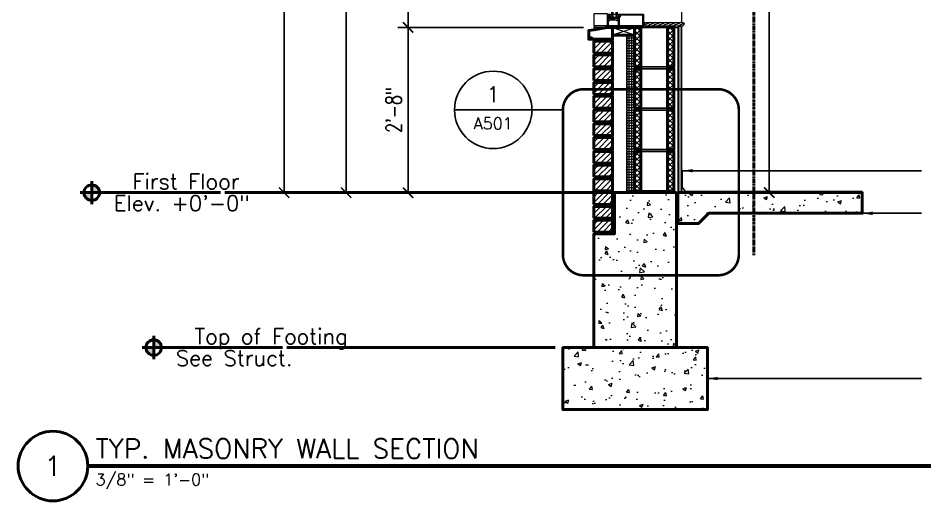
# Model space of a CAD drawing. Header units: inches. Extents: x 3850 to 5846, y -3 to 909.
# Drawn here: x 3849.6 to 4025.3, y -2.7 to 90.8 of the extents above; entities that cross this region are included whole.
import ezdxf
from ezdxf.enums import TextEntityAlignment as Align

# ---------------------------------------------------------------- set-up
doc = ezdxf.new("R2010")
doc.units = ezdxf.units.IN
doc.header["$LTSCALE"] = 0.5
doc.header["$MEASUREMENT"] = 0
for name, pattern in [('CENTER2', [1.125, 0.75, -0.125, 0.125, -0.125]), ('HIDDEN', [0.375, 0.25, -0.125]), ('HIDDEN2', [0.1875, 0.125, -0.0625])]:
    doc.linetypes.add(name, pattern=pattern)
doc.layers.get('0').update_dxf_attribs({"lineweight": 18})
doc.layers.get('Defpoints').update_dxf_attribs({"color": 140, "lineweight": 18})
for name, color, linetype, lineweight in [('A-Anno-Dims', 211, 'Continuous', 18), ('A-Anno-Note', 231, 'Continuous', 25), ('A-Detl-Fine', 90, 'Continuous', 18), ('A-Detl-Iden', 151, 'Continuous', 25), ('A-Detl-Medm', 31, 'Continuous', 25), ('A-Detl-Patt', 190, 'Continuous', 18), ('A-Detl-Thin', 150, 'Continuous', 18), ('A-Detl-Wide', 213, 'Continuous', 50), ('G-Anno-Ttlb', 213, 'Continuous', 50)]:
    doc.layers.add(name, color=color, linetype=linetype, lineweight=lineweight)
doc.styles.add('Arch-Dim', font='romans.shx', dxfattribs={"width": 0.75})
doc.styles.add('RomanS', font='romans.shx')
doc.dimstyles.new('Aec-Arch-I-96', dxfattribs={"dimscale": 96, "dimtxt": 0.09375, "dimasz": 0.0625, "dimexe": 0.0625, "dimexo": 0.0625, "dimgap": 0.03125, "dimtad": 1, "dimdec": 4, "dimzin": 3, "dimdsep": 46, "dimlunit": 4, "dimtxsty": 'Arch-Dim', "dimblk": 'ARCHTICK', "dimcen": 0.09375, "dimazin": 2, "dimtfac": 0.75, "dimtdec": 4, "dimtix": 1, "dimtmove": 2, "dimatfit": 2, "dimfxl": 1, "dimtolj": 1, "dimtzin": 0, "dimarcsym": 0})
pattern_1 = [(45, (0, 0.375), (-0.5303300858899106, 0.5303300858899107), []), (135, (0, 0.375), (-0.5303300858899107, -0.5303300858899106), [])]
pattern_2 = [(50, (0, 0), (7.172601826007535, -0.6275213498259511), [0.75, -8.25]), (355, (0, 0), (-1.38751333613, 7.521921337000118), [0.6, -6.6]), (100.4514, (0.5977168, -0.0522934), (5.785093817140216, 6.894395420609536), [0.6374019000000001, -7.01142112]), (46.18420000000001, (0, 2), (10.67241048625644, -1.655190143290181), [1.125, -12.375]), (96.6356, (0.88936745, 1.86206693), (9.346627055487033, 9.741178709004418), [0.95610288, -10.51713]), (351.1842, (0, 2), (9.346619451336272, 9.741186009253246), [0.9, -9.9]), (21, (1, 1.5), (5.969070521184617, -4.026188906653388), [0.75, -8.25]), (326.0000000000001, (1, 1.5), (2.433153319215817, 7.25150045046853), [0.6, -6.6]), (71.4514, (1.49742233, 1.16448394), (8.4022262858149, 3.225304967099524), [0.6374019000000001, -7.01142112]), (37.50000000000001, (0, 0), (0.1215985531729067, 3.328938538313115), [0, -6.52, 0, -6.7, 0, -6.625]), (7.499999999999999, (0, 0), (2.630695374421486, 3.944117118823602), [0, -3.82, 0, -6.37, 0, -2.525]), (327.5, (-2.23, 0), (5.338224361724091, -0.225548717343798), [0, -2.5, 0, -7.8, 0, -10.35]), (317.5, (-3.23, 0), (5.831861693423862, 1.001049823323176), [0, -3.25, 0, -5.18, 0, -7.35])]

# ---------------------------------------------------------------- blocks, each defined once
blk = doc.blocks.new('*U4')
at = {"layer": 'A-Detl-Patt'}
h = blk.add_hatch(dxfattribs=at)
h.set_pattern_fill('ANSI31', color=256, scale=6, style=0)
h.set_pattern_definition([(45, (0, 0.375), (-0.5303300858899106, 0.5303300858899107), [])])
h.paths.add_polyline_path([(0, 0.375), (3.625, 0.375), (3.625, 2.6667), (0, 2.6667)])
at = {"color": 0, "linetype": 'ByBlock'}
blk.add_lwpolyline([(0, 0.375), (3.625, 0.375), (3.625, 2.6667), (0, 2.6667)], close=True, dxfattribs=at)
at = {"layer": 'A-Detl-Medm'}
blk.add_line((3.625, 0.375), (3.625, 0), dxfattribs=at)
blk.add_arc((0, 0.1875), 0.1875, 270, 90, dxfattribs=at)
blk = doc.blocks.new('*U5')
at = {"layer": 'A-Detl-Patt'}
h = blk.add_hatch(dxfattribs=at)
h.set_pattern_fill('ANSI37', color=256, scale=6, style=0)
h.set_pattern_definition(pattern_1)
h.paths.add_polyline_path([(0, 0.375), (1.25, 0.375), (1.25, 8), (0, 8)])
h = blk.add_hatch(dxfattribs=at)
h.set_pattern_fill('ANSI37', color=256, scale=6, style=0)
h.set_pattern_definition(pattern_1)
h.paths.add_polyline_path([(6.375, 0.375), (7.625, 0.375), (7.625, 8), (6.375, 8)])
at = {"color": 0, "linetype": 'ByBlock'}
for points in [[(0, 0.375), (1.25, 0.375), (1.25, 8), (0, 8)], [(6.375, 0.375), (7.625, 0.375), (7.625, 8), (6.375, 8)]]:
    blk.add_lwpolyline(points, close=True, dxfattribs=at)
at = {"layer": 'A-Detl-Medm'}
for p, q in [((1.25, 8), (6.375, 8)), ((0, 0.375), (0, 0)), ((1.25, 0.375), (6.375, 0.375))]:
    blk.add_line(p, q, dxfattribs=at)
blk.add_arc((7.625, 0.1875), 0.1875, 90, 270, dxfattribs=at)
blk = doc.blocks.new('AecDtl_8412LS2')
at = {"layer": 'A-Detl-Fine', "linetype": 'Continuous'}
for p, q in [((1.124089866638518, 2.25), (1.124089866638518, 4.25)), ((1.624089866638518, 4.25), (1.624089866638518, 2.25)), ((1.624089866638518, 2.25), (1.124089866638518, 2.25)), ((0.25, 1.5625), (2, 1.1875)), ((2, 1.5625), (0.25, 1.1875)), ((1.124089866638518, 1.75), (1.624089866638518, 1.75)), ((1.624089866638518, 1.625), (1.124089866638518, 1.625))]:
    blk.add_line(p, q, dxfattribs=at)
at = {"layer": 'A-Detl-Fine'}
for points in [[(0.25, 1.1875), (0.125, 1.187499999999999), (0.125, 1.749999999999999), (0.1250000000000009, 2.125), (0.25, 2.125)], [(0.25, 2.125), (0.25, 1.75), (0.6250000000000004, 1.749999999999999), (0.6250000000000004, 1.875)], [(0.6250000000000004, 2.125), (0.3750000000000009, 2.125), (0.3750000000000009, 1.875), (0.6250000000000004, 1.875), (0.8750000000000004, 1.6875)], [(1.875, 1.6875), (2.125, 1.875), (2.375, 1.875), (2.375, 2.125), (2.125, 2.125)]]:
    blk.add_lwpolyline(points, dxfattribs=at)
at = {"layer": 'A-Detl-Fine', "linetype": 'Continuous'}
for points in [[(0.8740898666385175, 2.3125), (0.8740898666385175, 1.625), (1.124089866638518, 1.625), (1.124089866638518, 2.25)], [(1.624089866638518, 2.25), (1.624089866638518, 1.625), (1.874089866638518, 1.625), (1.874089866638518, 2.3125)], [(2, 1.1875), (2.125, 1.1875), (2.125, 1.874999999999999)], [(0.4375, 1.187500000000001), (0.4375, 1.0625), (0.125, 1.062499999999999), (0.125, 0.125), (2.125, 0.1250000000000001), (2.125, 1.0625), (1.8125, 1.062499999999999), (1.8125, 1.1875)], [(0.25, 1.1875), (0.25, 1.5625), (2, 1.5625), (2, 1.1875), (0.25, 1.1875)]]:
    blk.add_lwpolyline(points, dxfattribs=at)
at = {"layer": 'A-Detl-Fine'}
blk.add_lwpolyline([(6.875, 0.1249999999999998), (6.875000000000001, 2.125), (2.5, 2.125), (2.5, 1.75), (2.25, 1.75), (2.25, 0.1249999999999993)], close=True, dxfattribs=at)
at = {"layer": 'A-Detl-Medm', "linetype": 'Continuous'}
blk.add_lwpolyline([(0.8740898666385175, 4.25), (0.8740898666385175, 2.3125), (0.6240898666385175, 2.125), (0.6240898666385175, 2.25), (8.881784197001252e-16, 2.25), (0, 0), (1, -3.33066907387547e-16), (7, -2.220446049250313e-16), (7, -2.220446049250313e-16), (7.000000000000001, 2.25), (2.124089866638518, 2.25), (2.124089866638518, 2.125), (1.874089866638518, 2.3125), (1.874089866638518, 4.25)], dxfattribs=at)
blk = doc.blocks.new('AecDtl_WoodMillwork_6228B')
at = {"layer": 'A-Detl-Patt'}
h = blk.add_hatch(dxfattribs=at)
h.set_pattern_fill('WOOD_1', color=256, style=0)
h.set_pattern_definition([(216.8699, (-11.1, -106.5), (2.999999917824452, 2.000000123263317), [0.5, -4.5]), (206.5651, (-10.5, -106.8), (-0.9999991579409075, -1.000001309396381), [1.118034, -1.118034]), (198.4349, (-10.5, -107.3), (-2.000000434592961, -0.999998403222708), [0.632456, -2.529822])])
h.paths.add_polyline_path([(0, 0.6875), (5.25, 0.6875000000000013, -0.7207592200561308), (5.399999999999636, 0.2374999999999545), (5.349999999999998, 0.2000000000000029, 0.2360679774997897), (5.25, 0), (0, 0), (-2.130000000000109, 0), (-2.130000000000109, 0.6875)], flags=0)
at = {"layer": 'A-Detl-Thin'}
blk.add_lwpolyline([(0, 0.6875), (5.250000000000002, 0.6875000000000016, -0.7207592200561248), (5.399999999999636, 0.2374999999999545), (5.349999999999996, 0.2000000000000038, 0.2360679774997877), (5.25, 0), (0, 0), (-2.130000000000109, 0), (-2.130000000000109, 0.6875), (0, 0.6875)], format="xyb", close=True, dxfattribs=at)
blk = doc.blocks.new('*U9')
at = {"layer": 'A-Detl-Patt'}
h = blk.add_hatch(dxfattribs=at)
h.set_pattern_fill('CONCRETE_C', color=256, style=0)
h.set_pattern_definition(pattern_2)
h.paths.add_polyline_path([(0, 8), (0, -4), (8, -4), (8, -8), (30.00000000000011, -8), (30.00000000000011, 8)], flags=0)
at = {"layer": 'A-Detl-Wide'}
blk.add_lwpolyline([(0, 8), (0, -4), (8, -4), (8, -8), (30.00000000000011, -8), (30.00000000000011, 8), (0, 8)], close=True, dxfattribs=at)
blk = doc.blocks.new('*U10')
at = {"layer": 'A-Detl-Patt'}
h = blk.add_hatch(dxfattribs=at)
h.set_pattern_fill('CONCRETE_C', color=256, style=0)
h.set_pattern_definition(pattern_2)
h.paths.add_polyline_path([(0, 0), (0, -6), (4, -6), (6, -4), (35.75, -4), (35.75, 0)], flags=0)
at = {"layer": 'A-Detl-Wide'}
blk.add_lwpolyline([(0, 0), (0, -6), (4, -6), (6, -4), (35.75, -4), (35.75, 0), (0, 0)], close=True, dxfattribs=at)
blk = doc.blocks.new('*U11')
at = {"layer": 'A-Detl-Patt'}
h = blk.add_hatch(dxfattribs=at)
h.set_pattern_fill('CONCRETE_C', color=256, style=0)
h.set_pattern_definition([(49.99999999999999, (0, -12), (7.172601826007535, -0.6275213498259511), [0.75, -8.25]), (355, (0, -12), (-1.38751333613, 7.521921337000118), [0.6, -6.6]), (100.4514, (0.5977168, -12.0522934), (5.785093817140216, 6.894395420609536), [0.6374019000000001, -7.01142112]), (46.18420000000001, (0, -10), (10.67241048625644, -1.655190143290181), [1.125, -12.375]), (96.6356, (0.88936745, -10.13793307), (9.346627055487033, 9.741178709004418), [0.95610288, -10.51713]), (351.1842, (0, -10), (9.346619451336272, 9.741186009253246), [0.9, -9.9]), (21, (1, -10.5), (5.969070521184617, -4.026188906653388), [0.75, -8.25]), (326.0000000000001, (1, -10.5), (2.433153319215817, 7.25150045046853), [0.6, -6.6]), (71.4514, (1.49742233, -10.83551606), (8.4022262858149, 3.225304967099524), [0.6374019000000001, -7.01142112]), (37.50000000000001, (0, -12), (0.1215985531729067, 3.328938538313115), [0, -6.52, 0, -6.7, 0, -6.625]), (7.499999999999999, (0, -12), (2.630695374421486, 3.944117118823602), [0, -3.82, 0, -6.37, 0, -2.525]), (327.5, (-2.23, -12), (5.338224361724091, -0.225548717343798), [0, -2.5, 0, -7.8, 0, -10.35]), (317.5, (-3.23, -12), (5.831861693423862, 1.001049823323176), [0, -3.25, 0, -5.18, 0, -7.35])])
h.paths.add_polyline_path([(0, -12), (18, -12), (23, -12), (23.00000000000182, 0), (18, 0), (0, 0), (-5.000000000001819, 2.273736754432321e-13), (-5, -12)], flags=0)
at = {"layer": 'A-Detl-Wide'}
blk.add_lwpolyline([(0, -12), (18, -12), (23, -12), (23.00000000000182, 0), (18, 0), (0, 0), (-5.000000000001819, 2.273736754432321e-13), (-5, -12), (0, -12)], close=True, dxfattribs=at)
blk = doc.blocks.new('*U16')
at = {"color": 0, "linetype": 'ByBlock'}
blk.add_lwpolyline([(3.625, 2.666699999999992), (3.625, 0.375), (0, 0.3750000100001216), (-0.375, 0.3750000100001216), (-0.375, 0.6250000100001216), (-0.625, 0.6250000100001216), (-0.625, 0.3750000100001216), (-1, 0.3750000100001216), (-1, 2.062533343333371), (0, 2.229200010000113), (2.624999939998816, 2.666699999999992), (3.625, 2.666699999999992)], close=True, dxfattribs=at)
at = {"layer": 'A-Detl-Medm', "extrusion": (0, 0, -1)}
blk.add_lwpolyline([(0, 0, -0.9999999999999999), (0, 0.375)], format="xyb", dxfattribs=at)
blk.add_lwpolyline([(-3.625, 0.375), (-3.625, 0)], dxfattribs=at)
blk = doc.blocks.new('*U19')
at = {"color": 0, "linetype": 'ByBlock'}
blk.add_lwpolyline([(0, 2.666699999999992), (0, 0.375), (2.625, 0.375), (2.625, 2.666699999999992), (0, 2.666699999999992)], close=True, dxfattribs=at)
at = {"layer": 'A-Detl-Medm'}
blk.add_lwpolyline([(0, 0, 0.9999999999999999), (0, 0.375)], format="xyb", dxfattribs=at)
blk = doc.blocks.new('*U56')
at = {"color": 0, "linetype": 'ByBlock'}
blk.add_lwpolyline([(0, 0), (1.5, 0), (1.5, 4.25), (0, 4.25), (0, 0)], close=True, dxfattribs=at)
at = {"layer": 'A-Detl-Thin'}
for points in [[(0, 0), (1.416666666666742, 4.25)], [(0.08333333333325754, 4.25), (1.5, 0)]]:
    blk.add_lwpolyline(points, dxfattribs=at)
blk = doc.blocks.new('AecDtl_9650C2')
at = {"layer": 'A-Detl-Thin'}
blk.add_lwpolyline([(0.03661165235168157, 0.5883883476483185), (0.6029029132225756, 0.02209708691207963, 0.414213562373095), (0.6470970870467347, 0.02209708691207962), (0.6483559650054496, 0.02335596487846575, 0.3971454101352537), (0.6496126802915567, 0.06621750258865751), (0.1565847909379425, 0.6207265485520242, -0.1837197128791891), (0.1249999999999997, 0.703784352013783), (0.125, 3.875, 0.4142135623730949), (1.531435568635775e-16, 4), (0, 0.6767766952966369, 0.198912367379658)], format="xyb", close=True, dxfattribs=at)
blk = doc.blocks.new('Anno_Elevation_Label_1')
at = {"linetype": 'ByBlock'}
h = blk.add_hatch(color=0, dxfattribs=at)
h.paths.add_polyline_path([(-0.7799034631389077, 0.046875), (-0.7799034631389077, 0), (-0.7330284631389077, 0, 0.4142135623730951)])
h.paths.add_polyline_path([(-0.7799034631389077, 0), (-0.8267784631389077, 0, 0.4142135623730951), (-0.7799034631389077, -0.046875)])
at = {"color": 0, "linetype": 'ByBlock'}
for p, q in [((-0.7799034631389077, -0.0703125), (-0.7799034631389077, 0.0703125)), ((-0.8502159631389077, 0), (0, 0))]:
    blk.add_line(p, q, dxfattribs=at)
blk.add_circle((-0.7799034631389077, 0), 0.04687500000000151, dxfattribs=at)
at = {"color": 0, "linetype": 'ByBlock', "style": 'RomanS'}
for tag, p in [('LABEL', (-0.7308477236620092, 0.02072188175083056)), ('ELEVATION', (-0.7308477236620092, -0.1109787136503542))]:
    blk.add_attdef(tag, p, '', height=0.09375000000000301, dxfattribs=at)
blk = doc.blocks.new('_ArchTick')
at = {"color": 0, "linetype": 'ByBlock', "const_width": 0.15}
blk.add_lwpolyline([(-0.5, -0.5), (0.5, 0.5)], dxfattribs=at)
blk = doc.blocks.new('Anno_Detail_A2')
at = {"color": 0, "linetype": 'ByBlock', "lineweight": -2}
blk.add_line((2.5, 0), (-2.5, 0), dxfattribs=at)
blk.add_circle((0, 0), 2.5, dxfattribs=at)
at = {"color": 0, "linetype": 'ByBlock', "lineweight": -2, "style": 'RomanS'}
blk.add_attdef('NUMBER', text='', height=1, dxfattribs=at).set_placement((0, 0.5), align=Align.CENTER)
blk.add_attdef('SHEET', text='', height=0.75, dxfattribs=at).set_placement((0, -0.5), align=Align.TOP_CENTER)
blk = doc.blocks.new('*D78')
at = {"layer": 'A-Anno-Dims', "color": 0, "lineweight": -2, "transparency": 16777216}
for p, q in [((3959.119910773409, 88.99998000000005), (3923.119810753409, 88.99998000000006)), ((3925.119810753409, 57.00008001999983), (3925.119810753409, 88.99998000000006)), ((3959.119910773409, 57.00008001999982), (3923.119810753409, 57.00008001999983))]:
    blk.add_line(p, q, dxfattribs=at)
at = {"layer": 'Defpoints', "color": 0, "transparency": 16777216}
for p in [(3925.119810753409, 88.99998000000006), (3961.119910773409, 88.99998000000005), (3961.119910773409, 57.00008001999982)]:
    blk.add_point(p, dxfattribs=at)
at = {"layer": 'A-Anno-Dims', "color": 0, "lineweight": -2, "transparency": 16777216, "xscale": 2, "yscale": 2, "zscale": 2}
for p, rotation in [((3925.119810753409, 88.99998000000006), 90), ((3925.119810753409, 57.00008001999983), 270)]:
    blk.add_blockref('_ArchTick', p, dxfattribs=dict(at, rotation=rotation))
at = {"layer": 'A-Anno-Dims', "color": 0, "transparency": 16777216, "insert": (3922.334096467695, 73.00003001000057), "char_height": 3, "attachment_point": 5, "rotation": 90, "style": 'Arch-Dim'}
blk.add_mtext('\\A1;2\'-8"', dxfattribs=at)
blk = doc.blocks.new('*D79')
at = {"layer": 'A-Anno-Dims', "color": 0, "lineweight": -2, "transparency": 16777216}
for p, q in [((3959.119910773409, 193.0013804100001), (3923.119810753409, 193.0013804100001)), ((3925.119810753409, 88.99998000000006), (3925.119810753409, 193.0013804100001)), ((3959.119910773409, 88.99998000000005), (3923.119810753409, 88.99998000000006))]:
    blk.add_line(p, q, dxfattribs=at)
at = {"layer": 'Defpoints', "color": 0, "transparency": 16777216}
for p in [(3925.119810753409, 193.0013804100001), (3961.119910773409, 193.0013804100001), (3961.119910773409, 88.99998000000005)]:
    blk.add_point(p, dxfattribs=at)
at = {"layer": 'A-Anno-Dims', "color": 0, "lineweight": -2, "transparency": 16777216, "xscale": 2, "yscale": 2, "zscale": 2}
for p, rotation in [((3925.119810753409, 193.0013804100001), 90), ((3925.119810753409, 88.99998000000006), 270)]:
    blk.add_blockref('_ArchTick', p, dxfattribs=dict(at, rotation=rotation))
at = {"layer": 'A-Anno-Dims', "color": 0, "transparency": 16777216, "insert": (3922.334096467695, 141.0006802050007), "char_height": 3, "attachment_point": 5, "rotation": 90, "style": 'Arch-Dim'}
blk.add_mtext('\\A1;8\'-8"', dxfattribs=at)
blk = doc.blocks.new('*D93')
at = {"layer": 'A-Anno-Dims', "color": 0, "lineweight": -2, "transparency": 16777216}
for p, q in [((3959.119910773409, 249.00238072), (3911.119810753409, 249.00238072)), ((3913.119810753409, 56.99998000000006), (3913.119810753409, 249.00238072)), ((3959.119910773409, 56.99998000000005), (3911.119810753409, 56.99998000000006))]:
    blk.add_line(p, q, dxfattribs=at)
at = {"layer": 'Defpoints', "color": 0, "transparency": 16777216}
for p in [(3913.119810753409, 249.00238072), (3961.119910773409, 249.00238072), (3961.119910773409, 56.99998000000005)]:
    blk.add_point(p, dxfattribs=at)
at = {"layer": 'A-Anno-Dims', "color": 0, "lineweight": -2, "transparency": 16777216, "xscale": 2, "yscale": 2, "zscale": 2}
for p, rotation in [((3913.119810753409, 249.00238072), 90), ((3913.119810753409, 56.99998000000006), 270)]:
    blk.add_blockref('_ArchTick', p, dxfattribs=dict(at, rotation=rotation))
at = {"layer": 'A-Anno-Dims', "color": 0, "transparency": 16777216, "insert": (3910.334096467695, 153.0011803600007), "char_height": 3, "attachment_point": 5, "rotation": 90, "style": 'Arch-Dim'}
blk.add_mtext('\\A1;16\'-0"', dxfattribs=at)
blk = doc.blocks.new('*D98')
at = {"layer": 'A-Anno-Dims', "color": 0, "lineweight": -2, "transparency": 16777216}
for p, q in [((3959.119910773409, 889.0035810500012), (3899.119810753408, 889.0035810500012)), ((3901.119810753408, 57.00008001999984), (3901.119810753408, 889.0035810500012)), ((3959.119910773409, 57.00008001999982), (3899.119810753408, 57.00008001999984))]:
    blk.add_line(p, q, dxfattribs=at)
at = {"layer": 'Defpoints', "color": 0, "transparency": 16777216}
for p in [(3901.119810753408, 889.0035810500012), (3961.119910773409, 889.0035810500012), (3961.119910773409, 57.00008001999982)]:
    blk.add_point(p, dxfattribs=at)
at = {"layer": 'A-Anno-Dims', "color": 0, "lineweight": -2, "transparency": 16777216, "xscale": 2, "yscale": 2, "zscale": 2}
for p, rotation in [((3901.119810753408, 889.0035810500012), 90), ((3901.119810753408, 57.00008001999984), 270)]:
    blk.add_blockref('_ArchTick', p, dxfattribs=dict(at, rotation=rotation))
at = {"layer": 'A-Anno-Dims', "color": 0, "transparency": 16777216, "insert": (3898.334096467694, 473.0018305350012), "char_height": 3, "attachment_point": 5, "rotation": 90, "style": 'Arch-Dim'}
blk.add_mtext('\\A1;69\'-4"', dxfattribs=at)
blk = doc.blocks.new('*D99')
at = {"layer": 'A-Anno-Dims', "color": 0, "lineweight": -2, "transparency": 16777216}
blk.add_line((3995.119910773409, 56.99998000000005), (3995.119910773409, 196.9999800000001), dxfattribs=at)
at = {"layer": 'Defpoints', "color": 0, "transparency": 16777216}
for p in [(3995.119910773409, 196.9999800000001), (3995.119910773409, 196.9999800000001), (3995.119910773409, 56.99998000000005)]:
    blk.add_point(p, dxfattribs=at)
at = {"layer": 'A-Anno-Dims', "color": 0, "lineweight": -2, "transparency": 16777216, "xscale": 2, "yscale": 2, "zscale": 2}
for p, rotation in [((3995.119910773409, 196.9999800000001), 90), ((3995.119910773409, 56.99998000000005), 270)]:
    blk.add_blockref('_ArchTick', p, dxfattribs=dict(at, rotation=rotation))
at = {"layer": 'A-Anno-Dims', "color": 0, "transparency": 16777216, "insert": (3992.334196487695, 126.9999800000007), "char_height": 3, "attachment_point": 5, "rotation": 90, "style": 'Arch-Dim'}
blk.add_mtext('\\A1;11\'-8"', dxfattribs=at)
blk = doc.blocks.new('*U105')
at = {"color": 0, "linetype": 'ByBlock'}
blk.add_lwpolyline([(-6.1225, -0.1875, 0.0625, 0.0625, 1), (-6.2475, -0.1875, 0.0625, 0.0625, 1), (-6.1225, -0.1875, 0, 0, 0), (6.1225, -0.1875, 0.0625, 0.0625, 1), (6.2475, -0.1875, 0.0625, 0.0625, 1), (6.1225, -0.1875, 0, 0, 0)], format="xyseb", dxfattribs=at)
blk = doc.blocks.new('Anno_Title_A1')
at = {"color": 0, "linetype": 'ByBlock', "lineweight": -2}
for radius in [2.25, 2.250000000000006]:
    blk.add_circle((0, 0), radius, dxfattribs=at)
at = {"color": 0, "linetype": 'ByBlock', "lineweight": -2, "style": 'RomanS'}
blk.add_attdef('NUMBER', text='', height=1.25, dxfattribs=at).set_placement((0, 0), align=Align.MIDDLE)
blk = doc.blocks.new('Anno_Title_T1')
at = {"color": 0, "linetype": 'ByBlock', "lineweight": -2, "style": 'RomanS'}
blk.add_attdef('TITLE', (2.750000000000014, 0.5), '', height=1.25, dxfattribs=at)
blk.add_attdef('SCALE', text='', height=0.75, dxfattribs=at).set_placement((2.750000000000014, -0.5), align=Align.TOP_LEFT)

msp = doc.modelspace()

# ---------------------------------------------------------------- hatches: boundary and pattern name
at = {"layer": 'A-Detl-Patt'}
h = msp.add_hatch(dxfattribs=at)
h.set_pattern_fill('GENERAL_STIPPLE', color=256, scale=0.5, angle=90, style=0)
h.set_pattern_definition([(90, (3977.489910773408, 57.01998000000003), (-0.5, 0), [0, -0.5]), (90, (3977.47991077341, 57.17997999999989), (-0.5, 0), [0, -0.5]), (90, (3977.369910773409, 57.08997999999974), (-0.5, 0), [0, -0.5]), (90, (3977.289910773409, 57.19998000000032), (-0.5, 0), [0, -0.5]), (90, (3977.259910773409, 57.06998000000021), (-0.5, 0), [0, -0.5]), (90, (3977.13991077341, 57.10998000000018), (-0.5, 0), [0, -0.5]), (90, (3977.049910773409, 57.03998000000001), (-0.5, 0), [0, -0.5]), (90, (3977.05991077341, 57.19998000000032), (-0.5, 0), [0, -0.5]), (90, (3977.039910773409, 57.31998000000021), (-0.5, 0), [0, -0.5]), (90, (3977.15991077341, 57.37998000000016), (-0.5, 0), [0, -0.5]), (90, (3977.169910773408, 57.47998000000007), (-0.5, 0), [0, -0.5]), (90, (3977.349910773409, 57.47998000000007), (-0.5, 0), [0, -0.5]), (90, (3977.40991077341, 57.38997999999992), (-0.5, 0), [0, -0.5]), (90, (3977.379910773409, 57.24998000000005), (-0.5, 0), [0, -0.5]), (90, (3977.289910773409, 57.33997999999974), (-0.5, 0), [0, -0.5]), (90, (3977.199910773409, 57.24998000000005), (-0.5, 0), [0, -0.5]), (90, (3977.47991077341, 57.45998000000009), (-0.5, 0), [0, -0.5])])
h.paths.add_polyline_path([(3978.12491077341, 56.99998000000005), (3978.12491077341, 89.25038012000005), (3977.49991077341, 89.25038012000005), (3977.49991077341, 56.99998000000005)], flags=0)
h.paths.add_polyline_path([(3977.49991077341, 200.3763804600003), (3977.49991077341, 192.3763804600003), (3978.12491077341, 192.3763804600003), (3978.12491077341, 200.3763804600003), (3978.12491077341, 200.9999800000001), (3977.49991077341, 200.9999800000001)], flags=0)
h = msp.add_hatch(dxfattribs=at)
h.set_pattern_fill('ANSI37', color=256, scale=4, angle=135, style=0)
h.set_pattern_definition([(180, (3968.994910773409, 56.99998000000005), (-1.110223024625157e-16, -0.5), []), (270, (3968.994910773409, 56.99998000000005), (0.5, -1.110223024625157e-16), [])])
h.paths.add_polyline_path([(3967.494910773409, 56.99998000000005), (3968.994910773409, 56.99998000000005), (3968.994910773409, 87.49998000000005), (3967.494910773409, 87.49998000000005)], flags=0)
at = {"layer": 'A-Detl-Thin'}
h = msp.add_hatch(dxfattribs=at)
h.set_pattern_fill('LINE', color=256, scale=1.5, angle=90, style=0)
h.set_pattern_definition([(90, (3978.169910773408, 56.99998000000005), (-0.1875, 1.148068456708479e-17), [])])
h.paths.add_polyline_path([(3978.169910773408, 57.37498000000005), (3978.169910773408, 56.99998000000005), (4013.119910773409, 56.99998000000002), (4013.119910773409, 57.37498000000005)], flags=0)

# ---------------------------------------------------------------- linework, layer by layer
msp.add_line((3978.12491077341, 200.3763804600003), (3978.12491077341, 89.93788012000005))
at = {"layer": 'A-Detl-Fine', "linetype": 'HIDDEN', "extrusion": (0, 0, -1)}
msp.add_lwpolyline([(-3976.64581077341, 56.99998000000005), (-3976.64581077341, 88.99998003000019)], dxfattribs=at)
at = {"layer": 'A-Detl-Iden', "linetype": 'HIDDEN2', "const_width": 0.5, "flags": 128}
msp.add_lwpolyline([(3955.119910773409, 44.99998000000005, 0.414213562373095), (3959.119910773409, 40.99998000000005), (3985.21457492958, 40.99998000000005, 0.414213562373095), (3989.21457492958, 44.99998000000005), (3989.21457492958, 73.03784016950158, 0.414213562373095), (3985.21457492958, 77.03784016950158), (3959.119910773409, 77.03784016950158, 0.414213562373095), (3955.119910773409, 73.03784016950158)], format="xyb", close=True, dxfattribs=at)
at = {"layer": 'A-Detl-Medm'}
for points in [[(3978.12491077341, 56.99998000000005), (3977.49991077341, 56.99998000000005), (3977.49991077341, 89.25038012000005), (3978.12491077341, 89.25038012000005), (3978.12491077341, 56.99998000000005)], [(3967.494910773409, 56.99998000000005), (3968.994910773409, 56.99998000000005), (3968.994910773409, 87.49998000000005), (3967.494910773409, 87.49998000000005), (3967.494910773409, 56.99998000000005)]]:
    msp.add_lwpolyline(points, close=True, dxfattribs=at)
at = {"layer": 'A-Detl-Thin'}
for p, q in [((3963.744910713408, 89.00038010000026), (3961.132153216792, 89.00038010000026)), ((3961.132153216792, 89.00038010000026), (3961.132153216792, 88.54167557605342))]:
    msp.add_line(p, q, dxfattribs=at)
msp.add_lwpolyline([(3977.49991077341, 56.99998000000005), (3976.62491077341, 56.99998000000005), (3976.62491077341, 88.99998003000019), (3977.49991077341, 88.99998003000019), (3977.49991077341, 56.99998000000005)], close=True, dxfattribs=at)
at = {"layer": 'A-Detl-Thin', "extrusion": (0, 0, -1)}
msp.add_lwpolyline([(-3977.479010773409, 56.99998000000005), (-3977.479010773409, 88.99998003000019)], dxfattribs=at)
at = {"layer": 'A-Detl-Wide', "linetype": 'CENTER2'}
msp.add_line((3992.119910773409, 44.8652477621763), (3992.119910773409, 907.0035810500012), dxfattribs=at)
at = {"layer": 'A-Detl-Wide'}
for p, q in [((3889.598266163632, 57.00008001999983), (3956.732876817611, 56.99998000000005)), ((3965.119910773409, 56.99998000000005), (3956.732876817611, 56.99998000000005)), ((3901.598366183632, 26.99998000000016), (3953.619910773407, 26.99998000000016))]:
    msp.add_line(p, q, dxfattribs=at)
at = {"layer": 'G-Anno-Ttlb'}
msp.add_lwpolyline([(3863.057410773409, 4.054999999999977, 0.8, 0.8, 0), (4114.625911423951, 4.054999999999977, 0.8, 0.8, 0)], format="xyseb", dxfattribs=at)

# ---------------------------------------------------------------- block references
at = {"layer": 'A-Detl-Iden'}
ref = msp.add_blockref('Anno_Detail_A2', (3941.619910773409, 73.03784016950135), dxfattribs=dict(at, xscale=3, yscale=3, zscale=3))
ref.add_attrib('SHEET', 'A501', dxfattribs={"layer": '0', "color": 0, "linetype": 'ByBlock', "lineweight": -2, "height": 2.25, "style": 'Arch-Dim'}).set_placement((3941.619910773409, 71.53784016950135), align=Align.TOP_CENTER)
ref.add_attrib('NUMBER', '1', dxfattribs={"layer": '0', "color": 0, "linetype": 'ByBlock', "lineweight": -2, "height": 3, "style": 'Arch-Dim'}).set_placement((3941.619910773409, 74.53784016950135), align=Align.CENTER)
at = {"layer": 'A-Detl-Medm'}
for name, p in [('AecDtl_8412LS2', (3963.744910773409, 89.25038012000005)), ('AecDtl_WoodMillwork_6228B', (3973.12491077341, 89.25038012000005)), ('AecDtl_9650C2', (3978.169910773408, 57.37498000000005))]:
    msp.add_blockref(name, p, dxfattribs=at)
at = {"layer": 'A-Detl-Thin'}
msp.add_blockref('*U19', (3961.119910773409, 88.99998000000005), dxfattribs=at)
at = {"layer": 'A-Detl-Wide'}
for name, p in [('*U16', (3961.119910773409, 86.33368010000004)), ('*U5', (3968.994910773409, 80.99998003000019)), ('*U4', (3961.119910773409, 83.66698009999982)), ('*U4', (3961.119910773409, 81.00028009000016)), ('*U4', (3961.119910773409, 78.33358008000005)), ('*U105', (3968.994910773409, 81.37498003000019)), ('*U5', (3968.994910773409, 72.9999800200003)), ('*U4', (3961.119910773409, 75.66688006999993)), ('*U4', (3961.119910773409, 73.00018006000028)), ('*U4', (3961.119910773409, 70.33348005000016)), ('*U5', (3968.994910773409, 64.99998000999994)), ('*U4', (3961.119910773409, 67.66678004000005)), ('*U4', (3961.119910773409, 65.00008003000039)), ('*U4', (3961.119910773409, 62.33338001999982)), ('*U5', (3968.994910773409, 56.99998000000005)), ('*U4', (3961.119910773409, 59.66668001000016)), ('*U4', (3961.119910773409, 56.99998000000005)), ('*U4', (3961.119910773409, 54.33338001999982)), ('*U10', (3977.369910773409, 56.99998000000005)), ('*U4', (3961.119910773409, 51.66668001000016)), ('*U4', (3961.119910773409, 48.99998000000005)), ('*U11', (3960.119910773409, 26.99997999999994))]:
    msp.add_blockref(name, p, dxfattribs=at)
at = {"layer": 'A-Detl-Wide', "rotation": 270}
for name, p in [('*U56', (3964.744910773409, 88.99998000000005)), ('*U9', (3969.119910773409, 56.99998000000005))]:
    msp.add_blockref(name, p, dxfattribs=at)
at = {"layer": 'A-Detl-Wide'}
ref = msp.add_blockref('Anno_Elevation_Label_1', (3888.788542922188, 57.00008001999983), dxfattribs=dict(at, xscale=32, yscale=32, zscale=32))
ref.add_attrib('ELEVATION', ' Elev. +0\'-0"', (3866.055579119502, 53.44876118318849), dxfattribs={"layer": '0', "color": 0, "linetype": 'ByBlock', "height": 3.000000000000097, "style": 'RomanS'})
ref.add_attrib('LABEL', 'First Floor', (3871.733948105151, 57.66318023602641), dxfattribs={"layer": '0', "color": 0, "linetype": 'ByBlock', "height": 3.000000000000097, "style": 'RomanS'})
ref = msp.add_blockref('Anno_Elevation_Label_1', (3900.788642942188, 26.99998000000016), dxfattribs=dict(at, xscale=32, yscale=32, zscale=32))
ref.add_attrib('ELEVATION', ' See Struct.', (3878.055679139502, 23.44866116318883), dxfattribs={"layer": '0', "color": 0, "linetype": 'ByBlock', "height": 3.000000000000097, "style": 'RomanS'})
ref.add_attrib('LABEL', 'Top of Footing', (3883.734048125151, 27.66308021602674), dxfattribs={"layer": '0', "color": 0, "linetype": 'ByBlock', "height": 3.000000000000097, "style": 'RomanS'})
at = {"layer": 'G-Anno-Ttlb'}
ref = msp.add_blockref('Anno_Title_A1', (3856.307410773409, 4.054999999999977), dxfattribs=dict(at, xscale=3, yscale=3, zscale=3))
ref.add_attrib('NUMBER', '1', dxfattribs={"layer": '0', "color": 0, "linetype": 'ByBlock', "lineweight": -2, "height": 3.75, "style": 'Arch-Dim'}).set_placement((3856.307410773409, 4.054999999999977), align=Align.MIDDLE)
ref = msp.add_blockref('Anno_Title_T1', (3856.307410773409, 4.054999999999977), dxfattribs=dict(at, xscale=3, yscale=3, zscale=3))
ref.add_attrib('SCALE', '3/8" = 1\'-0"', dxfattribs={"layer": '0', "color": 0, "linetype": 'ByBlock', "lineweight": -2, "height": 2.25, "style": 'Arch-Dim'}).set_placement((3864.557410773409, 2.554999999999977), align=Align.TOP_LEFT)
ref.add_attrib('TITLE', 'TYP. MASONRY WALL SECTION', (3864.557410773409, 5.554999999999977), dxfattribs={"layer": '0', "color": 0, "linetype": 'ByBlock', "lineweight": -2, "height": 3.75, "style": 'Arch-Dim'})

# ---------------------------------------------------------------- dimensions: what is measured, and where the dimension line sits
at = {"layer": 'A-Anno-Dims'}
for base, p1, p2, picture, middle in [((3901.119810753408, 889.0035810500012), (3961.119910773409, 57.00008001999982), (3961.119910773409, 889.0035810500012), '*D98', (3898.334096467694, 473.0018305350012)), ((3913.119810753409, 249.00238072), (3961.119910773409, 56.99998000000005), (3961.119910773409, 249.00238072), '*D93', (3910.334096467695, 153.0011803600007)), ((3995.119910773409, 196.9999800000001), (3995.119910773409, 56.99998000000005), (3995.119910773409, 196.9999800000001), '*D99', (3992.334196487695, 126.9999800000007)), ((3925.119810753409, 193.0013804100001), (3961.119910773409, 88.99998000000005), (3961.119910773409, 193.0013804100001), '*D79', (3922.334096467695, 141.0006802050007)), ((3925.119810753409, 88.99998000000006), (3961.119910773409, 57.00008001999982), (3961.119910773409, 88.99998000000005), '*D78', (3922.334096467695, 73.00003001000057))]:
    dim = msp.add_linear_dim(base=base, p1=p1, p2=p2, angle=90, dimstyle='Aec-Arch-I-96', override={"dimscale": 32}, dxfattribs=at)
    dim.commit()
    dim.dimension.update_dxf_attribs({"geometry": picture, "text_midpoint": middle})

# ---------------------------------------------------------------- leaders
at = {"layer": 'A-Anno-Note'}
for points in [[(3978.294910773408, 61.24998000000005), (4024.619910773409, 61.24998000000005)], [(4013.119910773409, 52.99998000000005), (4024.619910773409, 52.99998000000005)], [(3983.11991077341, 20.99997999999994), (4024.619910773409, 20.99997999999994)]]:
    msp.add_leader(points, dimstyle='Aec-Arch-I-96', override={"dimscale": 32}, dxfattribs=at)
at = {"layer": 'A-Detl-Iden', "has_arrowhead": 0}
msp.add_leader([(3955.119910773409, 73.03784016950135), (3945.369910773409, 73.03784016950135)], dimstyle='Aec-Arch-I-96', dxfattribs=at)

doc.saveas('drawing.dxf')
